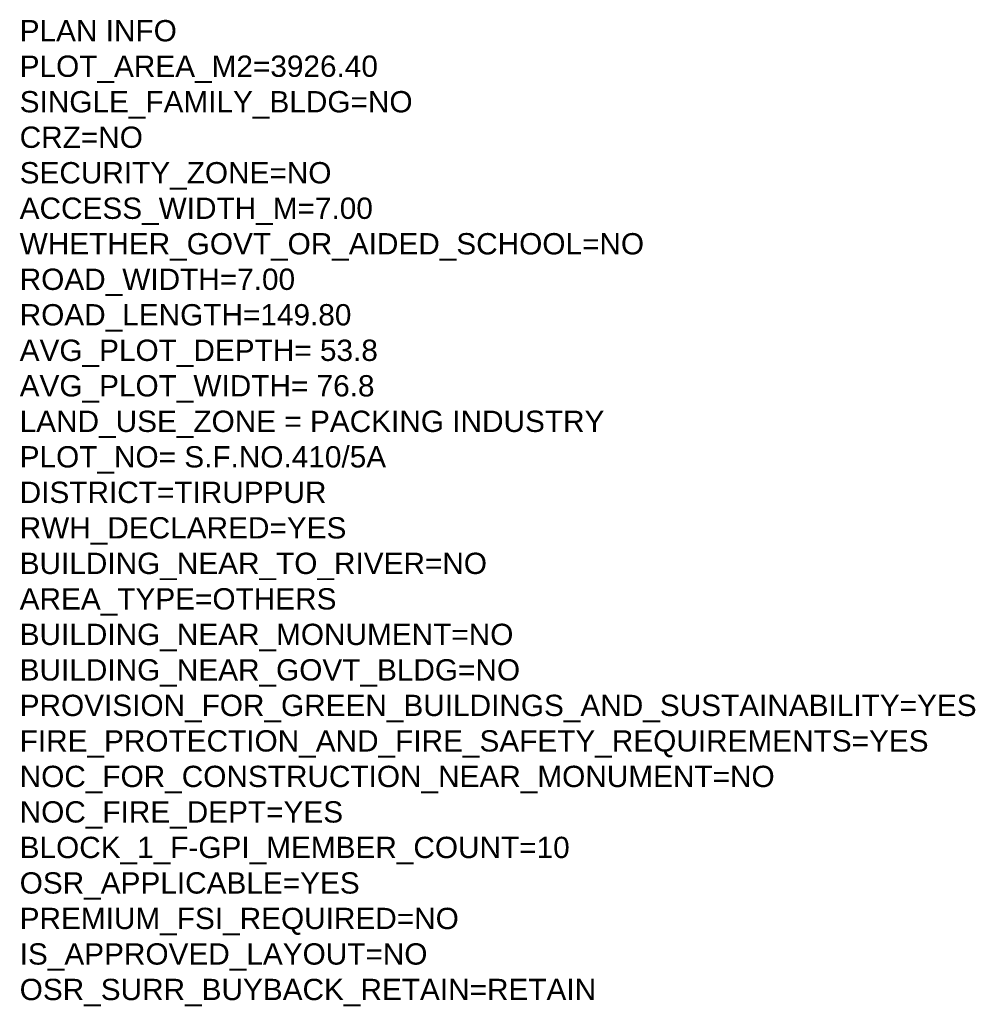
# Model space of a CAD drawing. Header units: metres. Extents: x 2292 to 2697, y 2134 to 2248.
# Drawn here: x 2292.2 to 2399.8, y 2134.2 to 2245.3 of the extents above; entities that cross this region are included whole.
import ezdxf

# ---------------------------------------------------------------- set-up
doc = ezdxf.new("R2010")
doc.units = ezdxf.units.M
doc.layers.add('PLAN_INFO', color=1, linetype='Continuous', plot=False)
doc.styles.get("Standard").update_dxf_attribs({"font": 'arial.ttf'})

msp = doc.modelspace()

# ---------------------------------------------------------------- texts
at = {"layer": 'PLAN_INFO', "insert": (2292.20318, 2245.29979), "char_height": 2.4, "width": 107.6360055, "attachment_point": 1}
msp.add_mtext('PLAN INFO\\PPLOT_AREA_M2=3926.40\\PSINGLE_FAMILY_BLDG=NO\\PCRZ=NO\\PSECURITY_ZONE=NO\\PACCESS_WIDTH_M=7.00\\PWHETHER_GOVT_OR_AIDED_SCHOOL=NO\\PROAD_WIDTH=7.00\\PROAD_LENGTH=149.80\\PAVG_PLOT_DEPTH= 53.8\\PAVG_PLOT_WIDTH= 76.8\\PLAND_USE_ZONE = PACKING INDUSTRY\\PPLOT_NO= S.F.NO.410/5A{\\A1;\\fTimes New Roman|b0|i0|c0|p18;\\P}DISTRICT=TIRUPPUR\\PRWH_DECLARED=YES\\PBUILDING_NEAR_TO_RIVER=NO\\PAREA_TYPE=OTHERS\\PBUILDING_NEAR_MONUMENT=NO\\PBUILDING_NEAR_GOVT_BLDG=NO\\PPROVISION_FOR_GREEN_BUILDINGS_AND_SUSTAINABILITY=YES\\PFIRE_PROTECTION_AND_FIRE_SAFETY_REQUIREMENTS=YES\\PNOC_FOR_CONSTRUCTION_NEAR_MONUMENT=NO\\PNOC_FIRE_DEPT=YES\\PBLOCK_1_F-GPI_MEMBER_COUNT=10\\POSR_APPLICABLE=YES\\PPREMIUM_FSI_REQUIRED=NO\\PIS_APPROVED_LAYOUT=NO\\POSR_SURR_BUYBACK_RETAIN=RETAIN', dxfattribs=at)

doc.saveas('drawing.dxf')
